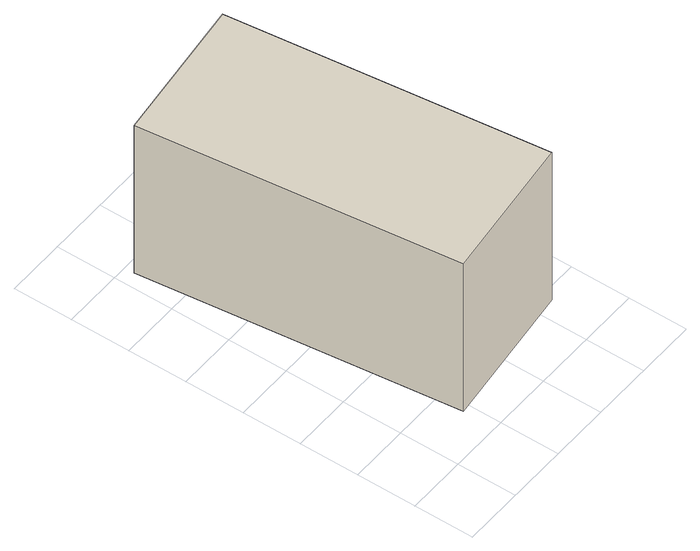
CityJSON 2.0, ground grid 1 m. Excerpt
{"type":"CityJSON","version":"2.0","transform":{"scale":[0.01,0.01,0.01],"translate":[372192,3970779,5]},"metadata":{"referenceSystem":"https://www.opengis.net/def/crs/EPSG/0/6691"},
"CityObjects":{
"building1":{"type":"Building","attributes":{"建物現況なし":"1","usage":"461","measuredHeight":-9999,"storeysAboveGround":9999,"BuildingDetailAttribute.totalFloorArea":-9999,"BuildingDetailAttribute.buildingFootprintArea":-9999,"BuildingDetailAttribute.buildingRoofEdgeArea":-9999,"BuildingDetailAttribute.buildingStructureOrgType":"88","BuildingDetailAttribute.fireproofStructureType":"1011","BuildingDetailAttribute.areaClassificationType":"9999","BuildingDetailAttribute.districtsAndZonesType":"9999","BuildingDetailAttribute.orgUsage2":"88","BuildingDetailAttribute.specifiedBuildingCoverageRate":-9999,"BuildingDetailAttribute.specifiedFloorAreaRate":-9999,"BuildingDetailAttribute.surveyYear":"0001","BuildingIDAttribute.prefecture":"11","BuildingIDAttribute.city":"11106"},"geometry":[{"type":"Solid","lod":"1","boundaries":[[[[0,1,2,3]],[[2,4,5,3]],[[1,6,4,2]],[[0,7,6,1]],[[3,5,7,0]],[[4,6,7,5]]]]}]}
},
"vertices":[
[25,584,30],[271,613,30],[333,84,30],[87,55,30],[333,84,330],[87,55,330],[271,613,330],[25,584,330]
]}
